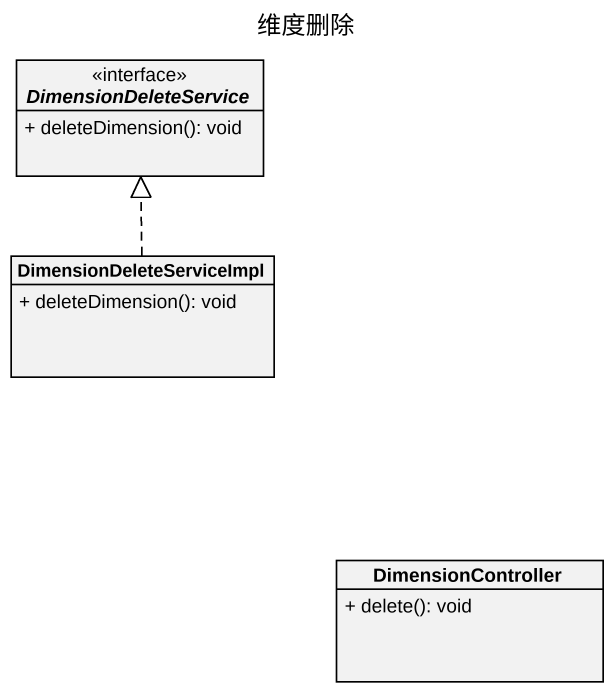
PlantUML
@startuml
title 维度删除
hide circle
hide empty members
skinparam classAttributeIconSize 0
interface DimensionDeleteService <<interface>> {
  + deleteDimension(): void
}
class DimensionDeleteServiceImpl {
  + deleteDimension(): void
}
class DimensionController {
  + delete(): void
}
DimensionDeleteServiceImpl .up.|> DimensionDeleteService
@enduml
